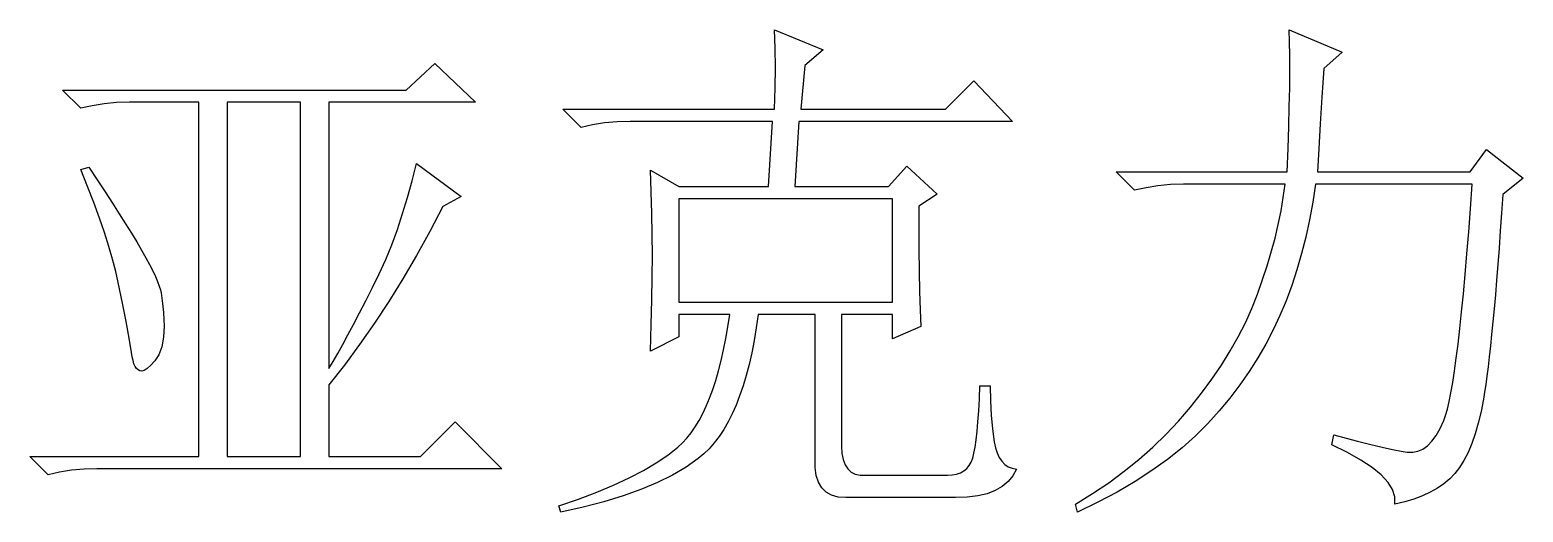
# Model space of a CAD drawing. Extents: x -270 to 328, y -806 to 376.
# Drawn here: x -185.4 to -109.8, y -680.1 to -655.7 of the extents above; entities that cross this region are included whole.
import ezdxf

# ---------------------------------------------------------------- set-up
doc = ezdxf.new("R2010")
doc.units = 0
doc.layers.get('0').update_dxf_attribs({"linetype": 'CONTINUOUS'})

msp = doc.modelspace()

# ---------------------------------------------------------------- linework, layer by layer
at = {"color": 7, "linetype": 'Continuous'}
for p, q in [((-147.656, -656.624), (-147.694, -655.693)), ((-147.694, -655.693), (-145.221, -656.696)), ((-147.656, -656.624), (-147.694, -655.693)), ((-147.694, -655.693), (-145.221, -656.696)), ((-121.607, -656.299), (-121.626, -655.693)), ((-121.626, -655.693), (-118.947, -656.822)), ((-121.607, -656.299), (-121.626, -655.693)), ((-121.626, -655.693), (-118.947, -656.822)), ((-121.596, -656.99), (-121.607, -656.299)), ((-121.596, -656.99), (-121.607, -656.299)), ((-147.641, -657.601), (-147.656, -656.624)), ((-147.641, -657.601), (-147.656, -656.624)), ((-145.221, -656.696), (-146.149, -657.501)), ((-145.221, -656.696), (-146.149, -657.501)), ((-121.592, -657.765), (-121.596, -656.99)), ((-121.592, -657.765), (-121.596, -656.99)), ((-118.947, -656.822), (-119.875, -657.646)), ((-118.947, -656.822), (-119.875, -657.646)), ((-166.343, -658.738), (-164.901, -657.402)), ((-166.343, -658.738), (-164.901, -657.402)), ((-164.901, -657.402), (-162.84, -659.356)), ((-164.901, -657.402), (-162.84, -659.356)), ((-147.656, -658.635), (-147.641, -657.601)), ((-147.656, -658.635), (-147.641, -657.601)), ((-146.149, -657.501), (-146.355, -659.715)), ((-146.149, -657.501), (-146.355, -659.715)), ((-121.6, -658.623), (-121.592, -657.765)), ((-121.6, -658.623), (-121.592, -657.765)), ((-119.875, -657.646), (-119.97, -659.093)), ((-119.875, -657.646), (-119.97, -659.093)), ((-147.694, -659.715), (-147.656, -658.635)), ((-147.694, -659.715), (-147.656, -658.635)), ((-139.039, -659.715), (-137.597, -658.272)), ((-139.039, -659.715), (-137.597, -658.272)), ((-137.597, -658.272), (-135.639, -660.333)), ((-137.597, -658.272), (-135.639, -660.333)), ((-121.619, -659.566), (-121.6, -658.623)), ((-121.619, -659.566), (-121.6, -658.623)), ((-183.756, -658.738), (-166.343, -658.738)), ((-182.829, -659.665), (-183.756, -658.738)), ((-183.756, -658.738), (-166.343, -658.738)), ((-182.829, -659.665), (-183.756, -658.738)), ((-181.642, -659.432), (-182.249, -659.532)), ((-181.642, -659.432), (-182.249, -659.532)), ((-181.013, -659.375), (-181.642, -659.432)), ((-181.013, -659.375), (-181.642, -659.432)), ((-180.356, -659.356), (-181.013, -659.375)), ((-180.356, -659.356), (-181.013, -659.375)), ((-176.853, -659.356), (-180.356, -659.356)), ((-176.853, -659.356), (-180.356, -659.356)), ((-176.853, -677.299), (-176.853, -659.356)), ((-176.853, -677.299), (-176.853, -659.356)), ((-175.41, -659.356), (-175.41, -677.299)), ((-171.701, -659.356), (-175.41, -659.356)), ((-175.41, -659.356), (-175.41, -677.299)), ((-171.701, -659.356), (-175.41, -659.356)), ((-171.701, -677.299), (-171.701, -659.356)), ((-171.701, -677.299), (-171.701, -659.356)), ((-162.84, -659.356), (-170.259, -659.356)), ((-170.259, -659.356), (-170.259, -672.838)), ((-162.84, -659.356), (-170.259, -659.356)), ((-170.259, -659.356), (-170.259, -672.838)), ((-119.97, -659.093), (-120.054, -660.447)), ((-119.97, -659.093), (-120.054, -660.447)), ((-182.249, -659.532), (-182.829, -659.665)), ((-182.249, -659.532), (-182.829, -659.665)), ((-157.482, -660.642), (-158.41, -659.715)), ((-158.41, -659.715), (-147.694, -659.715)), ((-157.482, -660.642), (-158.41, -659.715)), ((-158.41, -659.715), (-147.694, -659.715)), ((-146.355, -659.715), (-139.039, -659.715)), ((-146.355, -659.715), (-139.039, -659.715)), ((-121.645, -660.589), (-121.619, -659.566)), ((-121.645, -660.589), (-121.619, -659.566)), ((-156.902, -660.509), (-157.482, -660.642)), ((-156.902, -660.509), (-157.482, -660.642)), ((-156.296, -660.409), (-156.902, -660.509)), ((-156.296, -660.409), (-156.902, -660.509)), ((-155.666, -660.352), (-156.296, -660.409)), ((-155.666, -660.352), (-156.296, -660.409)), ((-155.01, -660.333), (-155.666, -660.352)), ((-155.01, -660.333), (-155.666, -660.352)), ((-147.797, -660.333), (-155.01, -660.333)), ((-147.797, -660.333), (-155.01, -660.333)), ((-148.003, -663.622), (-147.797, -660.333)), ((-148.003, -663.622), (-147.797, -660.333)), ((-146.458, -660.333), (-146.664, -663.622)), ((-146.458, -660.333), (-146.664, -663.622)), ((-135.639, -660.333), (-146.458, -660.333)), ((-135.639, -660.333), (-146.458, -660.333)), ((-121.684, -661.699), (-121.645, -660.589)), ((-121.684, -661.699), (-121.645, -660.589)), ((-120.054, -660.447), (-120.127, -661.714)), ((-120.054, -660.447), (-120.127, -661.714)), ((-121.729, -662.89), (-121.684, -661.699)), ((-121.729, -662.89), (-121.684, -661.699)), ((-120.127, -661.714), (-120.184, -662.89)), ((-120.127, -661.714), (-120.184, -662.89)), ((-166.042, -663.336), (-165.828, -662.466)), ((-166.042, -663.336), (-165.828, -662.466)), ((-165.828, -662.466), (-163.561, -664.126)), ((-165.828, -662.466), (-163.561, -664.126)), ((-112.456, -662.89), (-111.632, -661.756)), ((-112.456, -662.89), (-111.632, -661.756)), ((-111.632, -661.756), (-109.777, -663.199)), ((-111.632, -661.756), (-109.777, -663.199)), ((-182.829, -662.756), (-182.417, -662.653)), ((-182.829, -662.756), (-182.417, -662.653)), ((-182.486, -663.622), (-182.829, -662.756)), ((-182.486, -663.622), (-182.829, -662.756)), ((-182.417, -662.653), (-181.993, -663.29)), ((-182.417, -662.653), (-181.993, -663.29)), ((-153.903, -664.989), (-153.979, -662.798)), ((-153.979, -662.798), (-152.537, -663.622)), ((-153.903, -664.989), (-153.979, -662.798)), ((-153.979, -662.798), (-152.537, -663.622)), ((-141.924, -663.622), (-140.997, -662.592)), ((-141.924, -663.622), (-140.997, -662.592)), ((-140.997, -662.592), (-139.451, -664.019)), ((-140.997, -662.592), (-139.451, -664.019)), ((-129.457, -663.817), (-130.384, -662.89)), ((-130.384, -662.89), (-121.729, -662.89)), ((-129.457, -663.817), (-130.384, -662.89)), ((-130.384, -662.89), (-121.729, -662.89)), ((-120.184, -662.89), (-112.456, -662.89)), ((-120.184, -662.89), (-112.456, -662.89)), ((-109.777, -663.199), (-110.808, -664.023)), ((-109.777, -663.199), (-110.808, -664.023)), ((-182.169, -664.443), (-182.486, -663.622)), ((-182.169, -664.443), (-182.486, -663.622)), ((-181.993, -663.29), (-181.593, -663.893)), ((-181.993, -663.29), (-181.593, -663.893)), ((-181.593, -663.893), (-181.222, -664.466)), ((-181.593, -663.893), (-181.222, -664.466)), ((-166.275, -664.18), (-166.042, -663.336)), ((-166.275, -664.18), (-166.042, -663.336)), ((-152.537, -663.622), (-148.003, -663.622)), ((-152.537, -663.622), (-148.003, -663.622)), ((-146.664, -663.622), (-141.924, -663.622)), ((-146.664, -663.622), (-141.924, -663.622)), ((-128.877, -663.684), (-129.457, -663.817)), ((-128.877, -663.684), (-129.457, -663.817)), ((-128.27, -663.584), (-128.877, -663.684)), ((-128.27, -663.584), (-128.877, -663.684)), ((-127.64, -663.527), (-128.27, -663.584)), ((-127.64, -663.527), (-128.27, -663.584)), ((-126.984, -663.508), (-127.64, -663.527)), ((-126.984, -663.508), (-127.64, -663.527)), ((-121.832, -663.508), (-126.984, -663.508)), ((-121.832, -663.508), (-126.984, -663.508)), ((-122.035, -664.863), (-121.832, -663.508)), ((-122.035, -664.863), (-121.832, -663.508)), ((-120.287, -663.508), (-120.428, -664.424)), ((-120.287, -663.508), (-120.428, -664.424)), ((-112.353, -663.508), (-120.287, -663.508)), ((-112.353, -663.508), (-120.287, -663.508)), ((-112.445, -664.752), (-112.353, -663.508)), ((-112.445, -664.752), (-112.353, -663.508)), ((-181.886, -665.225), (-182.169, -664.443)), ((-181.886, -665.225), (-182.169, -664.443)), ((-181.222, -664.466), (-180.875, -665.004)), ((-181.222, -664.466), (-180.875, -665.004)), ((-166.527, -665), (-166.275, -664.18)), ((-166.527, -665), (-166.275, -664.18)), ((-164.489, -664.645), (-165.141, -665.897)), ((-164.489, -664.645), (-165.141, -665.897)), ((-163.561, -664.126), (-164.489, -664.645)), ((-163.561, -664.126), (-164.489, -664.645)), ((-152.537, -664.241), (-152.537, -669.484)), ((-141.718, -664.241), (-152.537, -664.241)), ((-152.537, -664.241), (-152.537, -669.484)), ((-141.718, -664.241), (-152.537, -664.241)), ((-141.718, -669.484), (-141.718, -664.241)), ((-141.718, -669.484), (-141.718, -664.241)), ((-139.451, -664.019), (-140.379, -664.618)), ((-139.451, -664.019), (-140.379, -664.618)), ((-140.379, -664.618), (-140.379, -666.813)), ((-140.379, -664.618), (-140.379, -666.813)), ((-120.428, -664.424), (-120.592, -665.317)), ((-120.428, -664.424), (-120.592, -665.317)), ((-112.533, -665.927), (-112.445, -664.752)), ((-112.533, -665.927), (-112.445, -664.752)), ((-110.808, -664.023), (-110.873, -664.97)), ((-110.808, -664.023), (-110.873, -664.97)), ((-181.631, -665.962), (-181.886, -665.225)), ((-181.631, -665.962), (-181.886, -665.225)), ((-180.875, -665.004), (-180.555, -665.515)), ((-180.875, -665.004), (-180.555, -665.515)), ((-180.555, -665.515), (-180.261, -665.992)), ((-180.555, -665.515), (-180.261, -665.992)), ((-166.794, -665.798), (-166.527, -665)), ((-166.794, -665.798), (-166.527, -665)), ((-153.876, -667.114), (-153.903, -664.989)), ((-153.876, -667.114), (-153.903, -664.989)), ((-122.336, -666.24), (-122.035, -664.863)), ((-122.336, -666.24), (-122.035, -664.863)), ((-120.592, -665.317), (-120.783, -666.183)), ((-120.592, -665.317), (-120.783, -666.183)), ((-110.873, -664.97), (-110.937, -665.878)), ((-110.873, -664.97), (-110.937, -665.878)), ((-181.409, -666.66), (-181.631, -665.962)), ((-181.409, -666.66), (-181.631, -665.962)), ((-180.261, -665.992), (-179.994, -666.435)), ((-180.261, -665.992), (-179.994, -666.435)), ((-167.08, -666.572), (-166.794, -665.798)), ((-167.08, -666.572), (-166.794, -665.798)), ((-165.141, -665.897), (-165.817, -667.114)), ((-165.141, -665.897), (-165.817, -667.114)), ((-122.733, -667.648), (-122.336, -666.24)), ((-122.733, -667.648), (-122.336, -666.24)), ((-120.783, -666.183), (-120.997, -667.026)), ((-120.783, -666.183), (-120.997, -667.026)), ((-112.624, -667.042), (-112.533, -665.927)), ((-112.624, -667.042), (-112.533, -665.927)), ((-110.937, -665.878), (-110.998, -666.744)), ((-110.937, -665.878), (-110.998, -666.744)), ((-181.219, -667.313), (-181.409, -666.66)), ((-181.219, -667.313), (-181.409, -666.66)), ((-179.994, -666.435), (-179.749, -666.851)), ((-179.994, -666.435), (-179.749, -666.851)), ((-179.749, -666.851), (-179.536, -667.232)), ((-179.749, -666.851), (-179.536, -667.232)), ((-167.385, -667.32), (-167.08, -666.572)), ((-167.385, -667.32), (-167.08, -666.572)), ((-140.379, -666.813), (-140.371, -667.916)), ((-140.379, -666.813), (-140.371, -667.916)), ((-120.997, -667.026), (-121.233, -667.847)), ((-120.997, -667.026), (-121.233, -667.847)), ((-110.998, -666.744), (-111.063, -667.572)), ((-110.998, -666.744), (-111.063, -667.572)), ((-181.055, -667.923), (-181.219, -667.313)), ((-181.055, -667.923), (-181.219, -667.313)), ((-179.536, -667.232), (-179.345, -667.58)), ((-179.536, -667.232), (-179.345, -667.58)), ((-179.345, -667.58), (-179.185, -667.9)), ((-179.345, -667.58), (-179.185, -667.9)), ((-167.706, -668.045), (-167.385, -667.32)), ((-167.706, -668.045), (-167.385, -667.32)), ((-165.817, -667.114), (-166.508, -668.297)), ((-165.817, -667.114), (-166.508, -668.297)), ((-153.884, -668.202), (-153.876, -667.114)), ((-153.884, -668.202), (-153.876, -667.114)), ((-123.225, -669.079), (-122.733, -667.648)), ((-123.225, -669.079), (-122.733, -667.648)), ((-112.712, -668.083), (-112.624, -667.042)), ((-112.712, -668.083), (-112.624, -667.042)), ((-111.063, -667.572), (-111.124, -668.362)), ((-111.063, -667.572), (-111.124, -668.362)), ((-180.925, -668.492), (-181.055, -667.923)), ((-180.925, -668.492), (-181.055, -667.923)), ((-180.707, -669.534), (-180.925, -668.492)), ((-180.707, -669.534), (-180.925, -668.492)), ((-179.185, -667.9), (-179.047, -668.187)), ((-179.185, -667.9), (-179.047, -668.187)), ((-179.047, -668.187), (-178.937, -668.442)), ((-179.047, -668.187), (-178.937, -668.442)), ((-178.937, -668.442), (-178.853, -668.664)), ((-178.937, -668.442), (-178.853, -668.664)), ((-168.045, -668.744), (-167.706, -668.045)), ((-168.045, -668.744), (-167.706, -668.045)), ((-166.508, -668.297), (-167.217, -669.442)), ((-166.508, -668.297), (-167.217, -669.442)), ((-153.903, -669.37), (-153.884, -668.202)), ((-153.903, -669.37), (-153.884, -668.202)), ((-140.371, -667.916), (-140.352, -668.934)), ((-140.371, -667.916), (-140.352, -668.934)), ((-121.233, -667.847), (-121.497, -668.644)), ((-121.233, -667.847), (-121.497, -668.644)), ((-112.803, -669.064), (-112.712, -668.083)), ((-112.803, -669.064), (-112.712, -668.083)), ((-111.124, -668.362), (-111.185, -669.11)), ((-111.124, -668.362), (-111.185, -669.11)), ((-178.853, -668.664), (-178.792, -668.854)), ((-178.853, -668.664), (-178.792, -668.854)), ((-178.792, -668.854), (-178.761, -669.015)), ((-178.792, -668.854), (-178.761, -669.015)), ((-178.761, -669.015), (-178.692, -669.549)), ((-178.761, -669.015), (-178.692, -669.549)), ((-168.385, -669.408), (-168.045, -668.744)), ((-168.385, -669.408), (-168.045, -668.744)), ((-140.352, -668.934), (-140.321, -669.869)), ((-140.352, -668.934), (-140.321, -669.869)), ((-123.515, -669.801), (-123.225, -669.079)), ((-123.515, -669.801), (-123.225, -669.079)), ((-121.497, -668.644), (-121.783, -669.415)), ((-121.497, -668.644), (-121.783, -669.415)), ((-112.895, -669.976), (-112.803, -669.064)), ((-112.895, -669.976), (-112.803, -669.064)), ((-111.185, -669.11), (-111.25, -669.816)), ((-111.185, -669.11), (-111.25, -669.816)), ((-180.524, -670.469), (-180.707, -669.534)), ((-180.524, -670.469), (-180.707, -669.534)), ((-178.692, -669.549), (-178.643, -670.003)), ((-178.692, -669.549), (-178.643, -670.003)), ((-178.643, -670.003), (-178.616, -670.381)), ((-178.643, -670.003), (-178.616, -670.381)), ((-169.007, -670.606), (-168.706, -670.03)), ((-169.007, -670.606), (-168.706, -670.03)), ((-168.706, -670.03), (-168.385, -669.408)), ((-168.706, -670.03), (-168.385, -669.408)), ((-167.217, -669.442), (-167.95, -670.552)), ((-167.217, -669.442), (-167.95, -670.552)), ((-153.933, -670.621), (-153.903, -669.37)), ((-153.933, -670.621), (-153.903, -669.37)), ((-152.537, -669.484), (-141.718, -669.484)), ((-152.537, -669.484), (-141.718, -669.484)), ((-140.321, -669.869), (-140.276, -670.72)), ((-140.321, -669.869), (-140.276, -670.72)), ((-123.843, -670.522), (-123.515, -669.801)), ((-123.843, -670.522), (-123.515, -669.801)), ((-121.783, -669.415), (-122.092, -670.163)), ((-121.783, -669.415), (-122.092, -670.163)), ((-112.983, -670.823), (-112.895, -669.976)), ((-112.983, -670.823), (-112.895, -669.976)), ((-111.25, -669.816), (-111.311, -670.484)), ((-111.25, -669.816), (-111.311, -670.484)), ((-180.371, -671.304), (-180.524, -670.469)), ((-180.371, -671.304), (-180.524, -670.469)), ((-178.605, -670.678), (-178.635, -671.258)), ((-178.605, -670.678), (-178.635, -671.258)), ((-178.616, -670.381), (-178.605, -670.678)), ((-178.616, -670.381), (-178.605, -670.678)), ((-169.293, -671.14), (-169.007, -670.606)), ((-169.293, -671.14), (-169.007, -670.606)), ((-167.95, -670.552), (-168.702, -671.629)), ((-167.95, -670.552), (-168.702, -671.629)), ((-153.979, -671.957), (-153.933, -670.621)), ((-153.979, -671.957), (-153.933, -670.621)), ((-149.961, -670.102), (-152.537, -670.102)), ((-152.537, -670.102), (-152.537, -671.236)), ((-149.961, -670.102), (-152.537, -670.102)), ((-152.537, -670.102), (-152.537, -671.236)), ((-150.159, -671.323), (-150.056, -670.728)), ((-150.159, -671.323), (-150.056, -670.728)), ((-150.056, -670.728), (-149.961, -670.102)), ((-150.056, -670.728), (-149.961, -670.102)), ((-148.614, -670.778), (-148.724, -671.426)), ((-148.614, -670.778), (-148.724, -671.426)), ((-148.518, -670.102), (-148.614, -670.778)), ((-148.518, -670.102), (-148.614, -670.778)), ((-145.633, -670.102), (-148.518, -670.102)), ((-145.633, -670.102), (-148.518, -670.102)), ((-145.633, -677.38), (-145.633, -670.102)), ((-145.633, -677.38), (-145.633, -670.102)), ((-141.718, -670.102), (-144.294, -670.102)), ((-144.294, -670.102), (-144.294, -676.769)), ((-141.718, -670.102), (-144.294, -670.102)), ((-144.294, -670.102), (-144.294, -676.769)), ((-141.718, -671.339), (-141.718, -670.102)), ((-141.718, -671.339), (-141.718, -670.102)), ((-140.276, -670.72), (-141.718, -671.339)), ((-140.276, -670.72), (-141.718, -671.339)), ((-124.21, -671.239), (-123.843, -670.522)), ((-124.21, -671.239), (-123.843, -670.522)), ((-122.092, -670.163), (-122.431, -670.892)), ((-122.092, -670.163), (-122.431, -670.892)), ((-111.311, -670.484), (-111.372, -671.113)), ((-111.311, -670.484), (-111.372, -671.113)), ((-180.253, -672.033), (-180.371, -671.304)), ((-180.253, -672.033), (-180.371, -671.304)), ((-178.635, -671.258), (-178.719, -671.747)), ((-178.635, -671.258), (-178.719, -671.747)), ((-169.56, -671.632), (-169.293, -671.14)), ((-169.56, -671.632), (-169.293, -671.14)), ((-152.537, -671.236), (-153.979, -671.957)), ((-152.537, -671.236), (-153.979, -671.957)), ((-150.274, -671.896), (-150.159, -671.323)), ((-150.274, -671.896), (-150.159, -671.323)), ((-148.724, -671.426), (-148.847, -672.045)), ((-148.724, -671.426), (-148.847, -672.045)), ((-124.614, -671.953), (-124.21, -671.239)), ((-124.614, -671.953), (-124.21, -671.239)), ((-122.431, -670.892), (-122.802, -671.606)), ((-122.431, -670.892), (-122.802, -671.606)), ((-113.074, -671.606), (-112.983, -670.823)), ((-113.074, -671.606), (-112.983, -670.823)), ((-111.372, -671.113), (-111.433, -671.701)), ((-111.372, -671.113), (-111.433, -671.701)), ((-180.223, -672.254), (-180.253, -672.033)), ((-180.223, -672.254), (-180.253, -672.033)), ((-180.181, -672.445), (-180.223, -672.254)), ((-180.181, -672.445), (-180.223, -672.254)), ((-178.868, -672.148), (-179.07, -672.453)), ((-178.868, -672.148), (-179.07, -672.453)), ((-178.719, -671.747), (-178.868, -672.148)), ((-178.719, -671.747), (-178.868, -672.148)), ((-170.045, -672.48), (-169.812, -672.079)), ((-170.045, -672.48), (-169.812, -672.079)), ((-169.812, -672.079), (-169.56, -671.632)), ((-169.812, -672.079), (-169.56, -671.632)), ((-168.702, -671.629), (-169.469, -672.667)), ((-168.702, -671.629), (-169.469, -672.667)), ((-150.396, -672.438), (-150.274, -671.896)), ((-150.396, -672.438), (-150.274, -671.896)), ((-148.847, -672.045), (-148.98, -672.632)), ((-148.847, -672.045), (-148.98, -672.632)), ((-125.061, -672.67), (-124.614, -671.953)), ((-125.061, -672.67), (-124.614, -671.953)), ((-123.21, -672.308), (-123.649, -672.999)), ((-123.21, -672.308), (-123.649, -672.999)), ((-122.802, -671.606), (-123.21, -672.308)), ((-122.802, -671.606), (-123.21, -672.308)), ((-113.254, -672.968), (-113.166, -672.319)), ((-113.254, -672.968), (-113.166, -672.319)), ((-113.166, -672.319), (-113.074, -671.606)), ((-113.166, -672.319), (-113.074, -671.606)), ((-111.491, -672.251), (-111.552, -672.758)), ((-111.491, -672.251), (-111.552, -672.758)), ((-111.433, -671.701), (-111.491, -672.251)), ((-111.433, -671.701), (-111.491, -672.251)), ((-180.131, -672.606), (-180.181, -672.445)), ((-180.131, -672.606), (-180.181, -672.445)), ((-180.074, -672.735), (-180.131, -672.606)), ((-180.074, -672.735), (-180.131, -672.606)), ((-180.005, -672.838), (-180.074, -672.735)), ((-180.005, -672.838), (-180.074, -672.735)), ((-179.925, -672.915), (-180.005, -672.838)), ((-179.925, -672.915), (-180.005, -672.838)), ((-179.837, -672.957), (-179.925, -672.915)), ((-179.837, -672.957), (-179.925, -672.915)), ((-179.738, -672.972), (-179.837, -672.957)), ((-179.738, -672.972), (-179.837, -672.957)), ((-179.62, -672.938), (-179.738, -672.972)), ((-179.62, -672.938), (-179.738, -672.972)), ((-179.467, -672.842), (-179.62, -672.938)), ((-179.467, -672.842), (-179.62, -672.938)), ((-179.284, -672.678), (-179.467, -672.842)), ((-179.284, -672.678), (-179.467, -672.842)), ((-179.07, -672.453), (-179.284, -672.678)), ((-179.07, -672.453), (-179.284, -672.678)), ((-170.259, -672.838), (-170.045, -672.48)), ((-170.259, -672.838), (-170.045, -672.48)), ((-169.469, -672.667), (-170.259, -673.67)), ((-169.469, -672.667), (-170.259, -673.67)), ((-150.667, -673.445), (-150.526, -672.957)), ((-150.667, -673.445), (-150.526, -672.957)), ((-150.526, -672.957), (-150.396, -672.438)), ((-150.526, -672.957), (-150.396, -672.438)), ((-148.98, -672.632), (-149.125, -673.193)), ((-148.98, -672.632), (-149.125, -673.193)), ((-125.542, -673.384), (-125.061, -672.67)), ((-125.542, -673.384), (-125.061, -672.67)), ((-123.649, -672.999), (-124.122, -673.674)), ((-123.649, -672.999), (-124.122, -673.674)), ((-113.345, -673.552), (-113.254, -672.968)), ((-113.345, -673.552), (-113.254, -672.968)), ((-111.552, -672.758), (-111.613, -673.228)), ((-111.552, -672.758), (-111.613, -673.228)), ((-170.259, -673.67), (-170.259, -677.299)), ((-170.259, -673.67), (-170.259, -677.299)), ((-150.82, -673.903), (-150.667, -673.445)), ((-150.82, -673.903), (-150.667, -673.445)), ((-149.285, -673.72), (-149.457, -674.224)), ((-149.285, -673.72), (-149.457, -674.224)), ((-149.125, -673.193), (-149.285, -673.72)), ((-149.125, -673.193), (-149.285, -673.72)), ((-137.314, -674.38), (-137.288, -673.716)), ((-137.314, -674.38), (-137.288, -673.716)), ((-137.288, -673.716), (-136.772, -673.716)), ((-137.288, -673.716), (-136.772, -673.716)), ((-136.772, -673.716), (-136.761, -674.472)), ((-136.772, -673.716), (-136.761, -674.472)), ((-126.064, -674.094), (-125.542, -673.384)), ((-126.064, -674.094), (-125.542, -673.384)), ((-124.122, -673.674), (-124.63, -674.338)), ((-124.122, -673.674), (-124.63, -674.338)), ((-113.433, -674.067), (-113.345, -673.552)), ((-113.433, -674.067), (-113.345, -673.552)), ((-111.67, -673.655), (-111.731, -674.044)), ((-111.67, -673.655), (-111.731, -674.044)), ((-111.613, -673.228), (-111.67, -673.655)), ((-111.613, -673.228), (-111.67, -673.655)), ((-151.148, -674.746), (-150.98, -674.338)), ((-151.148, -674.746), (-150.98, -674.338)), ((-150.98, -674.338), (-150.82, -673.903)), ((-150.98, -674.338), (-150.82, -673.903)), ((-149.457, -674.224), (-149.64, -674.693)), ((-149.457, -674.224), (-149.64, -674.693)), ((-137.349, -674.987), (-137.314, -674.38)), ((-137.349, -674.987), (-137.314, -674.38)), ((-136.761, -674.472), (-136.719, -675.197)), ((-136.761, -674.472), (-136.719, -675.197)), ((-126.625, -674.804), (-126.064, -674.094)), ((-126.625, -674.804), (-126.064, -674.094)), ((-124.63, -674.338), (-125.171, -674.991)), ((-124.63, -674.338), (-125.171, -674.991)), ((-113.616, -674.903), (-113.525, -674.521)), ((-113.616, -674.903), (-113.525, -674.521)), ((-113.525, -674.521), (-113.433, -674.067)), ((-113.525, -674.521), (-113.433, -674.067)), ((-111.788, -674.391), (-111.91, -675.025)), ((-111.788, -674.391), (-111.91, -675.025)), ((-111.731, -674.044), (-111.788, -674.391)), ((-111.731, -674.044), (-111.788, -674.391)), ((-151.514, -675.479), (-151.327, -675.124)), ((-151.514, -675.479), (-151.327, -675.124)), ((-151.327, -675.124), (-151.148, -674.746)), ((-151.327, -675.124), (-151.148, -674.746)), ((-149.835, -675.136), (-150.045, -675.548)), ((-149.835, -675.136), (-150.045, -675.548)), ((-149.64, -674.693), (-149.835, -675.136)), ((-149.64, -674.693), (-149.835, -675.136)), ((-137.387, -675.536), (-137.349, -674.987)), ((-137.387, -675.536), (-137.349, -674.987)), ((-136.719, -675.197), (-136.658, -675.891)), ((-136.719, -675.197), (-136.658, -675.891)), ((-127.225, -675.502), (-126.625, -674.804)), ((-127.225, -675.502), (-126.625, -674.804)), ((-125.171, -674.991), (-125.748, -675.628)), ((-125.171, -674.991), (-125.748, -675.628)), ((-113.796, -675.475), (-113.704, -675.223)), ((-113.796, -675.475), (-113.704, -675.223)), ((-113.704, -675.223), (-113.616, -674.903)), ((-113.704, -675.223), (-113.616, -674.903)), ((-111.91, -675.025), (-112.052, -675.613)), ((-111.91, -675.025), (-112.052, -675.613)), ((-165.622, -677.299), (-163.871, -675.548)), ((-165.622, -677.299), (-163.871, -675.548)), ((-163.871, -675.548), (-161.501, -677.918)), ((-163.871, -675.548), (-161.501, -677.918)), ((-152.132, -676.372), (-151.915, -676.101)), ((-152.132, -676.372), (-151.915, -676.101)), ((-151.915, -676.101), (-151.709, -675.803)), ((-151.915, -676.101), (-151.709, -675.803)), ((-151.709, -675.803), (-151.514, -675.479)), ((-151.709, -675.803), (-151.514, -675.479)), ((-150.266, -675.929), (-150.499, -676.284)), ((-150.266, -675.929), (-150.499, -676.284)), ((-150.045, -675.548), (-150.266, -675.929)), ((-150.045, -675.548), (-150.266, -675.929)), ((-137.478, -676.448), (-137.429, -676.021)), ((-137.478, -676.448), (-137.429, -676.021)), ((-137.429, -676.021), (-137.387, -675.536)), ((-137.429, -676.021), (-137.387, -675.536)), ((-136.658, -675.891), (-136.566, -676.551)), ((-136.658, -675.891), (-136.566, -676.551)), ((-127.858, -676.174), (-127.225, -675.502)), ((-127.858, -676.174), (-127.225, -675.502)), ((-125.748, -675.628), (-126.37, -676.25)), ((-125.748, -675.628), (-126.37, -676.25)), ((-114.181, -676.231), (-113.983, -675.884)), ((-114.181, -676.231), (-113.983, -675.884)), ((-113.983, -675.884), (-113.796, -675.475)), ((-113.983, -675.884), (-113.796, -675.475)), ((-112.052, -675.613), (-112.208, -676.155)), ((-112.052, -675.613), (-112.208, -676.155)), ((-153.102, -677.231), (-152.59, -676.83)), ((-153.102, -677.231), (-152.59, -676.83)), ((-152.59, -676.83), (-152.357, -676.612)), ((-152.59, -676.83), (-152.357, -676.612)), ((-152.357, -676.612), (-152.132, -676.372)), ((-152.357, -676.612), (-152.132, -676.372)), ((-150.747, -676.609), (-151.006, -676.902)), ((-150.747, -676.609), (-151.006, -676.902)), ((-150.499, -676.284), (-150.747, -676.609)), ((-150.499, -676.284), (-150.747, -676.609)), ((-144.294, -676.769), (-144.275, -677.139)), ((-144.294, -676.769), (-144.275, -677.139)), ((-137.589, -677.128), (-137.532, -676.819)), ((-137.589, -677.128), (-137.532, -676.819)), ((-137.532, -676.819), (-137.478, -676.448)), ((-137.532, -676.819), (-137.478, -676.448)), ((-136.566, -676.551), (-136.505, -676.853)), ((-136.566, -676.551), (-136.505, -676.853)), ((-136.505, -676.853), (-136.418, -677.12)), ((-136.505, -676.853), (-136.418, -677.12)), ((-129.239, -677.444), (-128.53, -676.822)), ((-129.239, -677.444), (-128.53, -676.822)), ((-128.53, -676.822), (-127.858, -676.174)), ((-128.53, -676.822), (-127.858, -676.174)), ((-127.049, -676.857), (-127.785, -677.444)), ((-127.049, -676.857), (-127.785, -677.444)), ((-126.37, -676.25), (-127.049, -676.857)), ((-126.37, -676.25), (-127.049, -676.857)), ((-119.463, -676.712), (-119.36, -676.197)), ((-119.463, -676.712), (-119.36, -676.197)), ((-118.669, -677.097), (-119.463, -676.712)), ((-118.669, -677.097), (-119.463, -676.712)), ((-119.36, -676.197), (-118.738, -676.368)), ((-119.36, -676.197), (-118.738, -676.368)), ((-118.738, -676.368), (-118.161, -676.521)), ((-118.738, -676.368), (-118.161, -676.521)), ((-118.161, -676.521), (-117.631, -676.658)), ((-118.161, -676.521), (-117.631, -676.658)), ((-117.631, -676.658), (-117.142, -676.777)), ((-117.631, -676.658), (-117.142, -676.777)), ((-117.142, -676.777), (-116.704, -676.876)), ((-117.142, -676.777), (-116.704, -676.876)), ((-114.857, -676.922), (-114.62, -676.75)), ((-114.857, -676.922), (-114.62, -676.75)), ((-114.62, -676.75), (-114.395, -676.521)), ((-114.62, -676.75), (-114.395, -676.521)), ((-114.395, -676.521), (-114.181, -676.231)), ((-114.395, -676.521), (-114.181, -676.231)), ((-112.38, -676.647), (-112.567, -677.097)), ((-112.38, -676.647), (-112.567, -677.097)), ((-112.208, -676.155), (-112.38, -676.647)), ((-112.208, -676.155), (-112.38, -676.647)), ((-184.478, -678.227), (-185.405, -677.299)), ((-185.405, -677.299), (-176.853, -677.299)), ((-184.478, -678.227), (-185.405, -677.299)), ((-185.405, -677.299), (-176.853, -677.299)), ((-175.41, -677.299), (-171.701, -677.299)), ((-175.41, -677.299), (-171.701, -677.299)), ((-170.259, -677.299), (-165.622, -677.299)), ((-170.259, -677.299), (-165.622, -677.299)), ((-153.682, -677.624), (-153.102, -677.231)), ((-153.682, -677.624), (-153.102, -677.231)), ((-151.56, -677.406), (-152.174, -677.837)), ((-151.56, -677.406), (-152.174, -677.837)), ((-151.277, -677.17), (-151.56, -677.406)), ((-151.277, -677.17), (-151.56, -677.406)), ((-151.006, -676.902), (-151.277, -677.17)), ((-151.006, -676.902), (-151.277, -677.17)), ((-145.633, -677.849), (-145.633, -677.38)), ((-145.633, -677.849), (-145.633, -677.38)), ((-144.275, -677.139), (-144.218, -677.456)), ((-144.275, -677.139), (-144.218, -677.456)), ((-144.218, -677.456), (-144.118, -677.719)), ((-144.218, -677.456), (-144.118, -677.719)), ((-137.826, -677.757), (-137.726, -677.582)), ((-137.826, -677.757), (-137.726, -677.582)), ((-137.726, -677.582), (-137.65, -677.376)), ((-137.726, -677.582), (-137.65, -677.376)), ((-137.65, -677.376), (-137.589, -677.128)), ((-137.65, -677.376), (-137.589, -677.128)), ((-136.418, -677.12), (-136.311, -677.349)), ((-136.418, -677.12), (-136.311, -677.349)), ((-136.311, -677.349), (-136.181, -677.54)), ((-136.311, -677.349), (-136.181, -677.54)), ((-136.181, -677.54), (-136.028, -677.696)), ((-136.181, -677.54), (-136.028, -677.696)), ((-129.984, -678.047), (-129.239, -677.444)), ((-129.984, -678.047), (-129.239, -677.444)), ((-127.785, -677.444), (-128.579, -678.013)), ((-127.785, -677.444), (-128.579, -678.013)), ((-117.99, -677.479), (-118.669, -677.097)), ((-117.99, -677.479), (-118.669, -677.097)), ((-117.421, -677.86), (-117.99, -677.479)), ((-117.421, -677.86), (-117.99, -677.479)), ((-116.704, -676.876), (-116.307, -676.96)), ((-116.704, -676.876), (-116.307, -676.96)), ((-116.307, -676.96), (-115.956, -677.025)), ((-116.307, -676.96), (-115.956, -677.025)), ((-115.956, -677.025), (-115.65, -677.074)), ((-115.956, -677.025), (-115.65, -677.074)), ((-115.65, -677.074), (-115.372, -677.082)), ((-115.65, -677.074), (-115.372, -677.082)), ((-115.372, -677.082), (-115.108, -677.032)), ((-115.372, -677.082), (-115.108, -677.032)), ((-115.108, -677.032), (-114.857, -676.922)), ((-115.108, -677.032), (-114.857, -676.922)), ((-112.773, -677.498), (-112.994, -677.849)), ((-112.773, -677.498), (-112.994, -677.849)), ((-112.567, -677.097), (-112.773, -677.498)), ((-112.567, -677.097), (-112.773, -677.498)), ((-183.898, -678.093), (-184.478, -678.227)), ((-183.898, -678.093), (-184.478, -678.227)), ((-183.291, -677.994), (-183.898, -678.093)), ((-183.291, -677.994), (-183.898, -678.093)), ((-182.661, -677.937), (-183.291, -677.994)), ((-182.661, -677.937), (-183.291, -677.994)), ((-182.005, -677.918), (-182.661, -677.937)), ((-182.005, -677.918), (-182.661, -677.937)), ((-161.501, -677.918), (-182.005, -677.918)), ((-161.501, -677.918), (-182.005, -677.918)), ((-155.048, -678.383), (-154.33, -678.005)), ((-155.048, -678.383), (-154.33, -678.005)), ((-154.33, -678.005), (-153.682, -677.624)), ((-154.33, -678.005), (-153.682, -677.624)), ((-152.861, -678.238), (-153.624, -678.616)), ((-152.861, -678.238), (-153.624, -678.616)), ((-152.174, -677.837), (-152.861, -678.238)), ((-152.174, -677.837), (-152.861, -678.238)), ((-145.576, -678.257), (-145.633, -677.849)), ((-145.576, -678.257), (-145.633, -677.849)), ((-145.466, -678.601), (-145.576, -678.257)), ((-145.466, -678.601), (-145.576, -678.257)), ((-144.118, -677.719), (-143.985, -677.929)), ((-144.118, -677.719), (-143.985, -677.929)), ((-143.985, -677.929), (-143.809, -678.089)), ((-143.985, -677.929), (-143.809, -678.089)), ((-143.809, -678.089), (-143.599, -678.196)), ((-143.809, -678.089), (-143.599, -678.196)), ((-143.599, -678.196), (-143.348, -678.25)), ((-143.599, -678.196), (-143.348, -678.25)), ((-143.348, -678.25), (-143.058, -678.25)), ((-143.348, -678.25), (-143.058, -678.25)), ((-143.058, -678.25), (-138.936, -678.25)), ((-143.058, -678.25), (-138.936, -678.25)), ((-138.936, -678.25), (-138.692, -678.234)), ((-138.936, -678.25), (-138.692, -678.234)), ((-138.692, -678.234), (-138.471, -678.196)), ((-138.692, -678.234), (-138.471, -678.196)), ((-138.471, -678.196), (-138.272, -678.127)), ((-138.471, -678.196), (-138.272, -678.127)), ((-138.272, -678.127), (-138.1, -678.032)), ((-138.272, -678.127), (-138.1, -678.032)), ((-138.1, -678.032), (-137.952, -677.91)), ((-138.1, -678.032), (-137.952, -677.91)), ((-137.952, -677.91), (-137.826, -677.757)), ((-137.952, -677.91), (-137.826, -677.757)), ((-136.028, -677.696), (-135.853, -677.815)), ((-136.028, -677.696), (-135.853, -677.815)), ((-135.616, -678.28), (-135.857, -678.57)), ((-135.616, -678.28), (-135.857, -678.57)), ((-135.853, -677.815), (-135.654, -677.895)), ((-135.853, -677.815), (-135.654, -677.895)), ((-135.654, -677.895), (-135.433, -677.94)), ((-135.654, -677.895), (-135.433, -677.94)), ((-135.433, -677.94), (-135.616, -678.28)), ((-135.433, -677.94), (-135.616, -678.28)), ((-130.766, -678.624), (-129.984, -678.047)), ((-130.766, -678.624), (-129.984, -678.047)), ((-128.579, -678.013), (-129.434, -678.566)), ((-128.579, -678.013), (-129.434, -678.566)), ((-116.963, -678.234), (-117.421, -677.86)), ((-116.963, -678.234), (-117.421, -677.86)), ((-116.62, -678.608), (-116.963, -678.234)), ((-116.62, -678.608), (-116.963, -678.234)), ((-113.231, -678.158), (-113.49, -678.429)), ((-113.231, -678.158), (-113.49, -678.429)), ((-112.994, -677.849), (-113.231, -678.158)), ((-112.994, -677.849), (-113.231, -678.158)), ((-157.62, -679.459), (-156.692, -679.108)), ((-157.62, -679.459), (-156.692, -679.108)), ((-156.692, -679.108), (-155.838, -678.749)), ((-156.692, -679.108), (-155.838, -678.749)), ((-155.838, -678.749), (-155.048, -678.383)), ((-155.838, -678.749), (-155.048, -678.383)), ((-154.456, -678.967), (-155.361, -679.295)), ((-154.456, -678.967), (-155.361, -679.295)), ((-153.624, -678.616), (-154.456, -678.967)), ((-153.624, -678.616), (-154.456, -678.967)), ((-145.298, -678.883), (-145.466, -678.601)), ((-145.298, -678.883), (-145.466, -678.601)), ((-145.076, -679.101), (-145.298, -678.883)), ((-145.076, -679.101), (-145.298, -678.883)), ((-144.802, -679.257), (-145.076, -679.101)), ((-144.802, -679.257), (-145.076, -679.101)), ((-136.513, -679.02), (-136.929, -679.181)), ((-136.513, -679.02), (-136.929, -679.181)), ((-136.158, -678.818), (-136.513, -679.02)), ((-136.158, -678.818), (-136.513, -679.02)), ((-135.857, -678.57), (-136.158, -678.818)), ((-135.857, -678.57), (-136.158, -678.818)), ((-131.586, -679.177), (-130.766, -678.624)), ((-131.586, -679.177), (-130.766, -678.624)), ((-130.346, -679.101), (-131.315, -679.616)), ((-130.346, -679.101), (-131.315, -679.616)), ((-129.434, -678.566), (-130.346, -679.101)), ((-129.434, -678.566), (-130.346, -679.101)), ((-116.391, -678.975), (-116.62, -678.608)), ((-116.391, -678.975), (-116.62, -678.608)), ((-116.272, -679.341), (-116.391, -678.975)), ((-116.272, -679.341), (-116.391, -678.975)), ((-114.479, -679.112), (-114.876, -679.291)), ((-114.479, -679.112), (-114.876, -679.291)), ((-114.116, -678.906), (-114.479, -679.112)), ((-114.116, -678.906), (-114.479, -679.112)), ((-113.788, -678.681), (-114.116, -678.906)), ((-113.788, -678.681), (-114.116, -678.906)), ((-113.49, -678.429), (-113.788, -678.681)), ((-113.49, -678.429), (-113.788, -678.681)), ((-158.616, -679.803), (-157.62, -679.459)), ((-158.616, -679.803), (-157.62, -679.459)), ((-158.513, -680.116), (-158.616, -679.803)), ((-158.513, -680.116), (-158.616, -679.803)), ((-157.391, -679.868), (-158.513, -680.116)), ((-157.391, -679.868), (-158.513, -680.116)), ((-156.338, -679.593), (-157.391, -679.868)), ((-156.338, -679.593), (-157.391, -679.868)), ((-155.361, -679.295), (-156.338, -679.593)), ((-155.361, -679.295), (-156.338, -679.593)), ((-144.473, -679.352), (-144.802, -679.257)), ((-144.473, -679.352), (-144.802, -679.257)), ((-144.088, -679.383), (-144.473, -679.352)), ((-144.088, -679.383), (-144.473, -679.352)), ((-138.524, -679.383), (-144.088, -679.383)), ((-138.524, -679.383), (-144.088, -679.383)), ((-137.936, -679.36), (-138.524, -679.383)), ((-137.936, -679.36), (-138.524, -679.383)), ((-137.402, -679.291), (-137.936, -679.36)), ((-137.402, -679.291), (-137.936, -679.36)), ((-136.929, -679.181), (-137.402, -679.291)), ((-136.929, -679.181), (-137.402, -679.291)), ((-132.445, -679.704), (-131.586, -679.177)), ((-132.445, -679.704), (-131.586, -679.177)), ((-132.342, -680.116), (-132.445, -679.704)), ((-132.342, -680.116), (-132.445, -679.704)), ((-131.315, -679.616), (-132.342, -680.116)), ((-131.315, -679.616), (-132.342, -680.116)), ((-116.268, -679.704), (-116.272, -679.341)), ((-116.268, -679.704), (-116.272, -679.341)), ((-115.769, -679.589), (-116.268, -679.704)), ((-115.769, -679.589), (-116.268, -679.704)), ((-115.307, -679.452), (-115.769, -679.589)), ((-115.307, -679.452), (-115.769, -679.589)), ((-114.876, -679.291), (-115.307, -679.452)), ((-114.876, -679.291), (-115.307, -679.452))]:
    msp.add_line(p, q, dxfattribs=at)

doc.saveas('drawing.dxf')
